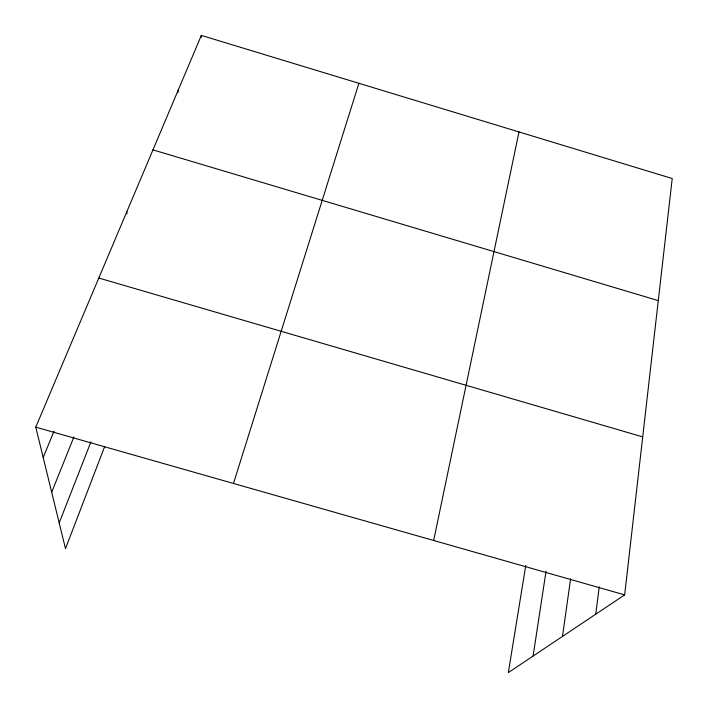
<?xml version="1.0" encoding="UTF-8"?>
<svg xmlns="http://www.w3.org/2000/svg" width="708" height="708" viewBox="0 0 708 708"><rect width="100%" height="100%" fill="white"/><g stroke="black" fill="none" stroke-linecap="round" stroke-linejoin="round"><path stroke-width="1.06" d="M177.929 92.792L178 90.633M201.222 37.577L201.338 35.4L672.228 178.522L624.66 594.888L508.335 672.6L525.752 565.524M595.764 614.19L599.234 586.773M562.497 636.412L570.613 578.702M533.089 656.059L546.045 571.214M433.668 540.487L518.982 131.945M233.481 483.467L358.894 83.287M104.731 446.376L65.481 548.629L35.772 427.154L201.338 35.4M59.189 522.902L90.934 441.863M51.693 492.255L73.88 436.969M43.188 457.474L54.047 431.145M35.772 427.154L624.66 594.888M98.801 278.023L642.714 436.889M152.963 149.866L658.281 300.617M126.865 211.612L126.953 213.798"/></g></svg>
